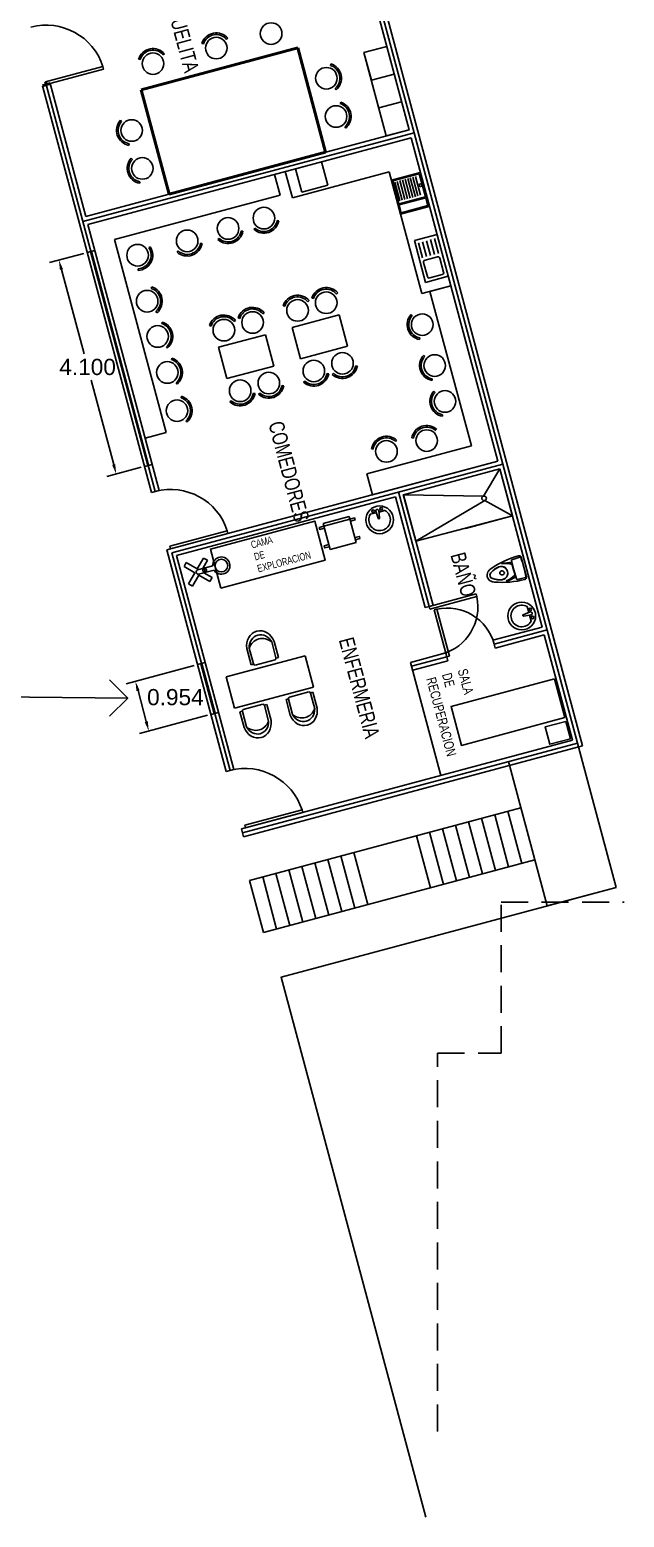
# Model space of a CAD drawing. Header units: millimetres. Extents: x 2348.9 to 2410.1, y 1655.7 to 1718.5.
# Drawn here: x 2399.06 to 2410.07, y 1658.39 to 1685.93 of the extents above; entities that cross this region are included whole.
import ezdxf
from ezdxf.lldxf.tags import DXFTag

# ---------------------------------------------------------------- set-up
doc = ezdxf.new("R2010")
doc.units = ezdxf.units.MM
doc.linetypes.add('DASHED2', pattern=[0.375, 0.25, -0.125])
doc.layers.add('muros', color=5, linetype='Continuous', lineweight=50)
doc.styles.add('ARRAY BASE$0$STYLE1', font='swissc.ttf', dxfattribs={"width": 0.9})
doc.styles.get("Standard").update_dxf_attribs({"font": 'arial.ttf'})
tags = doc.linetypes.add('ARRAY BASE$0$CACHE', pattern=[0.24, 0.12, -0.12]).pattern_tags.tags
tags[6:7] = [DXFTag(74, 4), DXFTag(75, 0), DXFTag(340, '0'), DXFTag(46, 1.0), DXFTag(50, 0.0), DXFTag(44, 0.0), DXFTag(45, 0.0)]
tags[4:5] = [DXFTag(74, 4), DXFTag(75, 0), DXFTag(340, '0'), DXFTag(46, 1.0), DXFTag(50, 0.0), DXFTag(44, 0.0), DXFTag(45, 0.0)]
doc.dimstyles.get("Standard").update_dxf_attribs({"dimtxt": 0.18, "dimasz": 0.18, "dimexe": 0.18, "dimexo": 0.0625, "dimgap": 0.09, "dimtad": 0, "dimtih": 1, "dimtoh": 1, "dimdec": 4, "dimzin": 0, "dimdsep": 46, "dimtxsty": 'Standard', "dimcen": 0.09, "dimadec": 0, "dimazin": 0, "dimtfac": 1, "dimtdec": 4, "dimtofl": 0, "dimtmove": 0, "dimatfit": 3, "dimfxl": 1, "dimtolj": 1, "dimtzin": 0, "dimarcsym": 0})

# ---------------------------------------------------------------- blocks, each defined once
blk = doc.blocks.new('*D60')
at = {"color": 0, "lineweight": -2, "transparency": 16777216}
for p, q in [((2400.058, 1681.789), (2399.423, 1681.619)), ((2399.644, 1681.491), (2400.063, 1679.928)), ((2400.612, 1677.879), (2400.193, 1679.442)), ((2401.119, 1677.829), (2400.484, 1677.658))]:
    blk.add_line(p, q, dxfattribs=at)
at = {"color": 0, "transparency": 16777216}
for points in [[(2399.673, 1681.499), (2399.615, 1681.484), (2399.597, 1681.665)], [(2400.641, 1677.887), (2400.583, 1677.871), (2400.658, 1677.705)]]:
    blk.add_solid(points, dxfattribs=at)
at = {"layer": 'Defpoints', "color": 0, "transparency": 16777216}
for p in [(2400.119, 1681.805), (2400.658, 1677.705), (2401.18, 1677.845)]:
    blk.add_point(p, dxfattribs=at)
at = {"color": 0, "transparency": 16777216, "insert": (2400.128, 1679.685), "char_height": 0.3, "attachment_point": 5}
blk.add_mtext('\\A1;4.100', dxfattribs=at)
blk = doc.blocks.new('*D61')
at = {"color": 0, "lineweight": -2, "transparency": 16777216}
for p, q in [((2402.103, 1674.158), (2400.841, 1673.82)), ((2401.062, 1673.693), (2401.215, 1673.119)), ((2402.35, 1673.236), (2401.088, 1672.898))]:
    blk.add_line(p, q, dxfattribs=at)
at = {"color": 0, "transparency": 16777216}
for points in [[(2401.091, 1673.7), (2401.033, 1673.685), (2401.015, 1673.866)], [(2401.244, 1673.127), (2401.186, 1673.111), (2401.262, 1672.945)]]:
    blk.add_solid(points, dxfattribs=at)
at = {"layer": 'Defpoints', "color": 0, "transparency": 16777216}
for p in [(2402.163, 1674.174), (2402.41, 1673.253), (2401.262, 1672.945)]:
    blk.add_point(p, dxfattribs=at)
at = {"color": 0, "transparency": 16777216, "insert": (2401.755, 1673.571), "char_height": 0.3, "attachment_point": 5}
blk.add_mtext('\\A1;0.954', dxfattribs=at)

msp = doc.modelspace()

# ---------------------------------------------------------------- linework, layer by layer
at = {"color": 6, "ltscale": 2}
for p, q in [((2404.5325, 1690.1569), (2406.176, 1684.0233)), ((2401.3817, 1677.3812), (2399.3629, 1684.9154)), ((2406.176, 1684.0233), (2400.0423, 1682.3798)), ((2406.176, 1684.0233), (2406.603, 1682.4295)), ((2406.603, 1682.4295), (2407.0042, 1680.9324)), ((2407.0042, 1680.9324), (2407.8195, 1677.8897)), ((2407.8195, 1677.8897), (2401.6858, 1676.2462)), ((2407.8195, 1677.8897), (2408.4406, 1675.5715)), ((2406.4561, 1675.2502), (2405.8876, 1677.3721)), ((2401.6858, 1676.2462), (2402.2358, 1674.1936)), ((2408.4406, 1675.5715), (2409.2041, 1672.722)), ((2408.6426, 1674.8176), (2407.661, 1674.5546)), ((2402.2358, 1674.1936), (2402.4828, 1673.272)), ((2406.7832, 1674.3194), (2406.1312, 1674.1447)), ((2402.4828, 1673.272), (2402.7664, 1672.2134)), ((2402.9981, 1671.0591), (2409.2041, 1672.722)), ((2409.2041, 1672.722), (2409.9205, 1670.0484)), ((2407.9243, 1672.3791), (2408.6407, 1669.7055)), ((2408.1531, 1671.5252), (2403.1303, 1670.1794)), ((2407.6701, 1671.3958), (2407.9289, 1670.4299)), ((2407.9116, 1671.4605), (2408.1704, 1670.4946)), ((2406.7042, 1671.137), (2406.963, 1670.1711)), ((2406.9457, 1671.2017), (2407.2045, 1670.2358)), ((2407.1871, 1671.2664), (2407.446, 1670.3005)), ((2407.4286, 1671.3311), (2407.6874, 1670.3652)), ((2406.2212, 1671.0076), (2406.48, 1670.0417)), ((2406.4627, 1671.0723), (2406.7215, 1670.1064)), ((2408.4119, 1670.5593), (2403.3891, 1669.2134)), ((2404.5791, 1670.5676), (2404.838, 1669.6017)), ((2404.8206, 1670.6323), (2405.0795, 1669.6664)), ((2405.0621, 1670.697), (2405.3209, 1669.7311)), ((2403.6132, 1670.3088), (2403.872, 1669.3428)), ((2403.8547, 1670.3735), (2404.1135, 1669.4075)), ((2404.0962, 1670.4382), (2404.355, 1669.4723)), ((2404.3377, 1670.5029), (2404.5965, 1669.537)), ((2403.1303, 1670.1794), (2403.3891, 1669.2134)), ((2403.3717, 1670.2441), (2403.6306, 1669.2781))]:
    msp.add_line(p, q, dxfattribs=at)
at = {"color": 5, "ltscale": 2}
for p, q in [((2404.5855, 1690.2488), (2409.296, 1672.669)), ((2406.0841, 1684.0764), (2404.4794, 1690.0651)), ((2399.9505, 1682.4329), (2399.2908, 1684.8948)), ((2399.4354, 1684.9348), (2400.0954, 1682.4717)), ((2400.0954, 1682.4717), (2406.0841, 1684.0764)), ((2406.1229, 1683.9315), (2400.1342, 1682.3268)), ((2401.3093, 1677.3617), (2399.9505, 1682.4329)), ((2400.1342, 1682.3268), (2401.4542, 1677.4006)), ((2401.594, 1676.2992), (2407.7276, 1677.9427)), ((2408.5508, 1674.8707), (2407.7664, 1677.7978)), ((2401.4542, 1677.4006), (2401.3093, 1677.3617)), ((2405.8346, 1677.2802), (2401.7777, 1676.1932)), ((2406.3837, 1675.2308), (2405.8346, 1677.2802)), ((2405.9795, 1677.319), (2406.5286, 1675.2696)), ((2402.694, 1672.194), (2401.594, 1676.2992)), ((2401.7777, 1676.1932), (2402.8388, 1672.2329)), ((2406.5286, 1675.2696), (2406.3837, 1675.2308)), ((2407.6386, 1674.6263), (2408.5508, 1674.8707)), ((2408.5896, 1674.7258), (2407.6804, 1674.4822)), ((2406.1118, 1674.2171), (2406.7638, 1674.3919)), ((2406.6733, 1672.1215), (2406.1118, 1674.2171)), ((2406.8026, 1674.247), (2406.1506, 1674.0723)), ((2402.9787, 1671.1315), (2409.1123, 1672.775)), ((2403.0175, 1670.9866), (2409.296, 1672.669)), ((2403.0175, 1670.9866), (2402.9787, 1671.1315))]:
    msp.add_line(p, q, dxfattribs=at)
at = {"color": 7}
for p, q in [((2402.2744, 1685.6675), (2402.2458, 1685.6766)), ((2402.7036, 1685.7526), (2402.7265, 1685.7719)), ((2401.5305, 1685.4643), (2401.5534, 1685.4837)), ((2401.1013, 1685.3792), (2401.0727, 1685.3883)), ((2404.6282, 1685.2704), (2404.6374, 1685.299)), ((2404.7134, 1684.8413), (2404.7327, 1684.8184)), ((2404.8076, 1684.5628), (2404.8168, 1684.5914)), ((2400.7591, 1684.2337), (2400.7369, 1684.2539)), ((2404.8928, 1684.1336), (2404.9121, 1684.1107)), ((2400.9, 1683.8195), (2400.8947, 1683.79)), ((2400.9576, 1683.5312), (2400.9354, 1683.5513)), ((2401.0984, 1683.1169), (2401.0931, 1683.0874)), ((2403.641, 1682.3983), (2403.6705, 1682.393)), ((2402.977, 1682.2076), (2403.0066, 1682.2024)), ((2403.2267, 1682.2575), (2403.2065, 1682.2353)), ((2401.2622, 1681.8945), (2401.2871, 1681.9112)), ((2401.8048, 1681.8357), (2401.7847, 1681.8135)), ((2402.2191, 1681.9765), (2402.2486, 1681.9712)), ((2402.5628, 1682.0668), (2402.5426, 1682.0446)), ((2401.0621, 1681.5054), (2401.063, 1681.4754)), ((2401.3077, 1681.1422), (2401.3168, 1681.1707)), ((2404.7405, 1681.0373), (2404.7634, 1681.0567)), ((2403.7801, 1680.8098), (2403.7515, 1680.819)), ((2404.2092, 1680.895), (2404.2322, 1680.9143)), ((2404.3113, 1680.9522), (2404.2827, 1680.9613)), ((2401.3928, 1680.713), (2401.4122, 1680.6901)), ((2401.5029, 1680.4898), (2401.512, 1680.5184)), ((2402.4154, 1680.4442), (2402.3868, 1680.4533)), ((2402.8446, 1680.5293), (2402.8675, 1680.5487)), ((2402.9466, 1680.5865), (2402.9181, 1680.5957)), ((2403.3758, 1680.6717), (2403.3987, 1680.691)), ((2404.7886, 1680.6493), (2403.9193, 1680.4163)), ((2404.7886, 1680.6493), (2403.9193, 1680.4163)), ((2404.9439, 1680.0697), (2404.7886, 1680.6493)), ((2404.9439, 1680.0697), (2404.7886, 1680.6493)), ((2406.1429, 1680.6386), (2406.1207, 1680.6587)), ((2403.4239, 1680.2836), (2402.5546, 1680.0507)), ((2403.4239, 1680.2836), (2402.5546, 1680.0507)), ((2403.5792, 1679.7041), (2403.4239, 1680.2836)), ((2403.5792, 1679.7041), (2403.4239, 1680.2836)), ((2403.9193, 1680.4163), (2404.0746, 1679.8368)), ((2403.9193, 1680.4163), (2404.0746, 1679.8368)), ((2406.2837, 1680.2243), (2406.2784, 1680.1948)), ((2401.588, 1680.0606), (2401.6074, 1680.0377)), ((2402.5546, 1680.0507), (2402.7099, 1679.4711)), ((2402.5546, 1680.0507), (2402.7099, 1679.4711)), ((2404.0746, 1679.8368), (2404.9439, 1680.0697)), ((2404.0746, 1679.8368), (2404.9439, 1680.0697)), ((2406.374, 1679.8806), (2406.3519, 1679.9008)), ((2401.6816, 1679.8228), (2401.6908, 1679.8514)), ((2402.7099, 1679.4711), (2403.5792, 1679.7041)), ((2402.7099, 1679.4711), (2403.5792, 1679.7041)), ((2405.0962, 1679.7096), (2405.1258, 1679.7043)), ((2401.7668, 1679.3936), (2401.7861, 1679.3707)), ((2403.7316, 1679.3439), (2403.7611, 1679.3386)), ((2404.1508, 1679.4264), (2404.1306, 1679.4042)), ((2404.565, 1679.5673), (2404.5945, 1679.562)), ((2404.682, 1679.5687), (2404.6618, 1679.5465)), ((2406.5149, 1679.4664), (2406.5096, 1679.4368)), ((2401.861, 1679.1151), (2401.8702, 1679.1437)), ((2403.2004, 1679.2016), (2403.2299, 1679.1963)), ((2403.3173, 1679.2031), (2403.2971, 1679.1809)), ((2406.5647, 1679.2167), (2406.5425, 1679.2369)), ((2402.7861, 1679.0607), (2402.7659, 1679.0385)), ((2406.7056, 1678.8024), (2406.7003, 1678.7729)), ((2401.9462, 1678.686), (2401.9655, 1678.6631)), ((2405.8328, 1678.308), (2405.853, 1678.3302)), ((2406.1646, 1678.367), (2406.1351, 1678.3723)), ((2404.9736, 1676.92), (2404.4906, 1676.7906)), ((2405.103, 1676.437), (2404.9736, 1676.92)), ((2405.4761, 1676.9875), (2405.3658, 1676.958)), ((2405.5145, 1676.886), (2405.466, 1677.0144)), ((2405.5212, 1677.0292), (2405.5388, 1676.8925)), ((2405.6362, 1677.0304), (2405.5248, 1677.0006)), ((2404.4906, 1676.7906), (2404.62, 1676.3076)), ((2404.62, 1676.3076), (2405.103, 1676.437)), ((2407.9804, 1676.1035), (2408.0262, 1675.9325)), ((2407.988, 1676.1174), (2408.1384, 1676.1663)), ((2408.2097, 1675.9817), (2408.1606, 1676.165)), ((2407.9968, 1676.0245), (2408.0217, 1675.9314)), ((2408.0467, 1675.8382), (2408.0217, 1675.9314)), ((2408.072, 1675.7616), (2408.0262, 1675.9325)), ((2408.0855, 1675.7533), (2408.2403, 1675.7862)), ((2408.2097, 1675.9817), (2408.2588, 1675.7985)), ((2408.3019, 1675.1389), (2408.2709, 1675.2489)), ((2408.2008, 1675.0992), (2408.3286, 1675.1494)), ((2408.3441, 1675.0944), (2408.2077, 1675.0751)), ((2408.3468, 1674.9794), (2408.3155, 1675.0904)), ((2403.1573, 1674.1697), (2403.0767, 1674.4706)), ((2403.2003, 1674.1881), (2403.1214, 1674.4826)), ((2403.6179, 1674.3), (2403.539, 1674.5945)), ((2403.6644, 1674.3055), (2403.5846, 1674.6034)), ((2402.6952, 1673.9476), (2404.1564, 1674.3391)), ((2403.1573, 1674.1697), (2403.2021, 1674.1817)), ((2403.2335, 1674.1659), (2403.6004, 1674.2642)), ((2403.6192, 1674.2934), (2403.6644, 1674.3055)), ((2404.3116, 1673.7595), (2404.1564, 1674.3391)), ((2402.8505, 1673.368), (2402.6952, 1673.9476)), ((2404.3116, 1673.7595), (2402.8505, 1673.368)), ((2404.2263, 1673.669), (2403.8668, 1673.5726)), ((2404.3009, 1673.6652), (2404.2571, 1673.6535)), ((2404.2588, 1673.6472), (2404.3361, 1673.3585)), ((2404.3009, 1673.6652), (2404.38, 1673.3703)), ((2402.9944, 1673.3151), (2402.9501, 1673.3033)), ((2402.9501, 1673.3033), (2403.0283, 1673.0114)), ((2402.9956, 1673.3088), (2403.073, 1673.0201)), ((2403.3724, 1673.4402), (2403.0129, 1673.3438)), ((2403.4471, 1673.4364), (2403.4032, 1673.4247)), ((2403.4049, 1673.4184), (2403.4822, 1673.1297)), ((2403.4471, 1673.4364), (2403.5261, 1673.1415)), ((2403.8483, 1673.5439), (2403.804, 1673.5321)), ((2403.804, 1673.5321), (2403.8822, 1673.2402)), ((2403.8495, 1673.5376), (2403.9269, 1673.2489))]:
    msp.add_line(p, q, dxfattribs=at)
at = {"color": 7, "ltscale": 2}
for p, q in [((2400.4125, 1685.2484), (2399.35, 1684.9637)), ((2400.4254, 1685.2001), (2399.3629, 1684.9154)), ((2400.4254, 1685.2001), (2400.4125, 1685.2484)), ((2399.35, 1684.9637), (2399.3629, 1684.9154)), ((2405.9451, 1684.5951), (2405.5236, 1684.4821)), ((2405.7563, 1683.1453), (2406.2875, 1683.2876)), ((2405.7808, 1683.1311), (2406.2734, 1683.2631)), ((2406.1555, 1683.2009), (2406.2489, 1682.8524)), ((2406.2038, 1683.2139), (2406.2972, 1682.8653)), ((2406.2734, 1683.2631), (2406.3873, 1682.8381)), ((2406.2875, 1683.2876), (2406.4066, 1682.8433)), ((2405.8753, 1682.701), (2405.7563, 1683.1453)), ((2405.7563, 1683.1453), (2405.8753, 1682.701)), ((2405.8947, 1682.7061), (2405.7808, 1683.1311)), ((2405.8174, 1683.1103), (2405.9108, 1682.7618)), ((2405.8657, 1683.1233), (2405.9591, 1682.7747)), ((2405.914, 1683.1362), (2406.0074, 1682.7877)), ((2405.9623, 1683.1492), (2406.0557, 1682.8006)), ((2406.0106, 1683.1621), (2406.104, 1682.8136)), ((2406.0589, 1683.175), (2406.1523, 1682.8265)), ((2406.1072, 1683.188), (2406.2006, 1682.8394)), ((2406.4066, 1682.8433), (2405.8753, 1682.701)), ((2405.8753, 1682.701), (2405.9245, 1682.5174)), ((2406.3924, 1682.8188), (2405.8998, 1682.6868)), ((2405.8998, 1682.6868), (2405.9386, 1682.5419)), ((2405.9245, 1682.5174), (2406.4558, 1682.6598)), ((2405.9386, 1682.5419), (2406.4313, 1682.6739)), ((2406.4313, 1682.6739), (2406.3924, 1682.8188)), ((2406.4558, 1682.6598), (2406.4066, 1682.8433)), ((2407.4627, 1677.2945), (2407.7664, 1677.7978)), ((2407.4627, 1677.2945), (2405.9795, 1677.319)), ((2407.4846, 1677.2126), (2406.21, 1676.4587)), ((2407.4846, 1677.2126), (2407.9994, 1676.9285)), ((2407.9994, 1676.9285), (2407.13, 1676.6956)), ((2402.716, 1676.6516), (2401.6535, 1676.3669)), ((2402.7289, 1676.6033), (2401.6664, 1676.3186)), ((2402.7289, 1676.6033), (2402.716, 1676.6516)), ((2401.6535, 1676.3669), (2401.6664, 1676.3186)), ((2404.1007, 1671.4839), (2403.0382, 1671.1992)), ((2404.1136, 1671.4356), (2403.0511, 1671.1509)), ((2404.1136, 1671.4356), (2404.1007, 1671.4839)), ((2403.0382, 1671.1992), (2403.0511, 1671.1509))]:
    msp.add_line(p, q, dxfattribs=at)
at = {"color": 5}
for p, q in [((2406.1229, 1683.9315), (2407.7276, 1677.9427)), ((2406.8578, 1681.189), (2407.7276, 1677.9427)), ((2407.3412, 1677.8392), (2405.4079, 1677.3212)), ((2405.9795, 1677.319), (2407.7664, 1677.7978)), ((2407.7276, 1677.9427), (2407.3412, 1677.8392)), ((2408.5896, 1674.7258), (2409.1123, 1672.775)), ((2406.7638, 1674.3919), (2406.8026, 1674.247)), ((2407.6416, 1674.6271), (2407.6804, 1674.4822))]:
    msp.add_line(p, q, dxfattribs=at)
for p, q in [((2404.0277, 1683.3701), (2404.4624, 1683.4865)), ((2404.4624, 1683.4865), (2404.5788, 1683.0519)), ((2403.6939, 1682.8665), (2403.5904, 1683.2529)), ((2403.922, 1682.8171), (2403.7909, 1683.3066)), ((2405.7154, 1683.2977), (2403.922, 1682.8171)), ((2403.9794, 1683.3571), (2404.0277, 1683.3701)), ((2404.0959, 1682.9224), (2403.9794, 1683.3571)), ((2405.7154, 1683.2977), (2406.3191, 1681.0447)), ((2404.5788, 1683.0519), (2404.0959, 1682.9224)), ((2400.6241, 1682.0439), (2403.6939, 1682.8665)), ((2401.5817, 1678.47), (2400.6241, 1682.0439)), ((2406.3191, 1681.0447), (2406.8578, 1681.189)), ((2406.8578, 1681.189), (2406.4714, 1681.0855)), ((2406.4714, 1681.0855), (2407.2377, 1678.2256)), ((2401.1953, 1678.3665), (2401.5817, 1678.47)), ((2405.3044, 1677.7075), (2407.2377, 1678.2256)), ((2405.4186, 1678.1672), (2405.3891, 1678.1724)), ((2405.4079, 1677.3212), (2405.3044, 1677.7075)), ((2407.7664, 1677.7978), (2407.9994, 1676.9285)), ((2406.21, 1676.4587), (2405.9771, 1677.328)), ((2407.9994, 1676.9285), (2406.21, 1676.4587)), ((2395.4922, 1673.6005), (2400.8719, 1673.5554))]:
    msp.add_line(p, q)
at = {"color": 7, "linetype": 'Continuous'}
for p, q in [((2406.6035, 1682.1381), (2406.182, 1682.0252)), ((2406.182, 1682.0252), (2406.389, 1681.2524)), ((2406.3303, 1681.7092), (2406.2564, 1681.9849)), ((2406.4047, 1681.7291), (2406.3308, 1682.0048)), ((2406.4791, 1681.7491), (2406.4052, 1682.0248)), ((2406.5535, 1681.769), (2406.4796, 1682.0447)), ((2406.6279, 1681.7889), (2406.554, 1682.0646)), ((2406.4238, 1681.3602), (2406.3538, 1681.6216)), ((2406.3795, 1681.6662), (2406.6096, 1681.7278)), ((2406.7241, 1681.4407), (2406.6541, 1681.7021)), ((2406.389, 1681.2524), (2406.8105, 1681.3654)), ((2406.6984, 1681.3962), (2406.4684, 1681.3345))]:
    msp.add_line(p, q, dxfattribs=at)
at = {"color": 3}
for p, q in [((2400.2636, 1681.8438), (2400.1187, 1681.805)), ((2401.3248, 1677.8835), (2401.1799, 1677.8447))]:
    msp.add_line(p, q, dxfattribs=at)
at = {"color": 4, "ltscale": 2}
for p, q in [((2400.1844, 1681.8226), (2401.2455, 1677.8623)), ((2400.1979, 1681.8262), (2401.2591, 1677.8659)), ((2402.2291, 1674.1918), (2402.476, 1673.2702)), ((2402.2426, 1674.1954), (2402.4895, 1673.2738))]:
    msp.add_line(p, q, dxfattribs=at)
at = {"ltscale": 2}
for p, q in [((2401.594, 1676.2992), (2407.7276, 1677.9427)), ((2407.7664, 1677.7978), (2405.9795, 1677.319)), ((2407.7664, 1677.7978), (2405.9795, 1677.319)), ((2405.8346, 1677.2802), (2401.7777, 1676.1932)), ((2401.594, 1676.2992), (2402.6565, 1676.5839)), ((2402.9787, 1671.1315), (2409.1123, 1672.775)), ((2402.8388, 1672.2329), (2402.694, 1672.194))]:
    msp.add_line(p, q, dxfattribs=at)
at = {"color": 85, "true_color": 0x58ba48}
for p, q in [((2407.3253, 1675.4831), (2406.4561, 1675.2502)), ((2406.4561, 1675.2502), (2406.4689, 1675.2019))]:
    msp.add_line(p, q, dxfattribs=at)
at = {"color": 85, "ltscale": 2, "true_color": 0x58ba48}
for p, q in [((2407.3383, 1675.4348), (2407.3253, 1675.4831)), ((2406.4689, 1675.2019), (2407.3383, 1675.4348))]:
    msp.add_line(p, q, dxfattribs=at)
at = {"color": 31, "ltscale": 2, "true_color": 0xfecc66}
for p, q in [((2406.5986, 1675.2017), (2406.5503, 1675.1887)), ((2406.8315, 1674.3323), (2406.5986, 1675.2017)), ((2406.7832, 1674.3194), (2406.8315, 1674.3323))]:
    msp.add_line(p, q, dxfattribs=at)
at = {"color": 31, "true_color": 0xfecc66}
msp.add_line((2406.5503, 1675.1887), (2406.7832, 1674.3195), dxfattribs=at)
msp.add_line((2406.5503, 1675.1887), (2406.7832, 1674.3195), dxfattribs=at)
at = {"color": 3, "ltscale": 2}
for p, q in [((2402.3083, 1674.213), (2402.1634, 1674.1742)), ((2402.5552, 1673.2914), (2402.4103, 1673.2526))]:
    msp.add_line(p, q, dxfattribs=at)
at = {"color": 6}
msp.add_line((2408.6407, 1669.7055), (2409.9205, 1670.0484), dxfattribs=at)
at = {"color": 7, "ltscale": 2}
msp.add_lwpolyline([(2405.2485, 1685.5089), (2405.67, 1685.6218), (2406.0841, 1684.0764), (2405.6626, 1683.9634), (2405.2485, 1685.5089), (2405.3857, 1684.997), (2405.8072, 1685.1099)], dxfattribs=at)
at = {"color": 7}
for points in [[(2404.5042, 1676.7397), (2404.9872, 1676.8691)], [(2404.9872, 1676.8691), (2405.0724, 1676.8919), (2405.0828, 1676.8531), (2404.9976, 1676.8303)], [(2404.5042, 1676.7397), (2404.419, 1676.7169), (2404.4294, 1676.678), (2404.5146, 1676.7009)], [(2404.6064, 1676.3585), (2404.5212, 1676.3356), (2404.5107, 1676.3745), (2404.596, 1676.3973)], [(2405.0894, 1676.4879), (2405.1746, 1676.5107), (2405.1642, 1676.5496), (2405.0789, 1676.5267)], [(2401.9565, 1676.0629), (2401.9149, 1675.9907)], [(2401.9565, 1676.0629), (2402.1589, 1675.9461)], [(2402.2757, 1676.1484), (2402.1589, 1675.9461)], [(2402.3479, 1676.1068), (2402.2605, 1675.9555)], [(2402.3479, 1676.1068), (2402.2757, 1676.1484)], [(2401.9149, 1675.9907), (2402.1172, 1675.8739)], [(2402.1172, 1675.8739), (2402.0004, 1675.6716)], [(2402.1894, 1675.8322), (2402.0726, 1675.6299)], [(2402.1633, 1675.9294), (2402.4469, 1676.0054)], [(2402.1849, 1675.8489), (2402.4702, 1675.9253)], [(2402.1894, 1675.8322), (2402.3917, 1675.7154)], [(2402.2821, 1675.8749), (2402.4334, 1675.7876)], [(2402.2861, 1675.9623), (2402.3076, 1675.8818)], [(2402.3917, 1675.7154), (2402.4334, 1675.7876)], [(2402.0004, 1675.6716), (2402.0726, 1675.6299)]]:
    msp.add_lwpolyline(points, dxfattribs=at)
for points in [[(2402.5986, 1675.5894), (2404.5305, 1676.107), (2404.3364, 1676.8315), (2402.4045, 1676.3138)], [(2408.7756, 1673.9099), (2406.8631, 1673.3974), (2407.0552, 1672.6802), (2408.9678, 1673.1927)], [(2408.9864, 1673.1233), (2408.6048, 1673.0211), (2408.6906, 1672.7008), (2409.0722, 1672.8031)]]:
    msp.add_lwpolyline(points, close=True, dxfattribs=at)
msp.add_lwpolyline([(2400.5366, 1673.8908), (2400.8719, 1673.5554), (2400.5366, 1673.22)])
at = {"color": 6, "linetype": 'ARRAY BASE$0$CACHE', "lineweight": 30}
msp.add_lwpolyline([(2409.9205, 1670.0484), (2403.7128, 1668.385), (2406.3918, 1658.387)], dxfattribs=at)
at = {"color": 1, "linetype": 'DASHED2', "ltscale": 2}
msp.add_lwpolyline([(2406.6132, 1659.9774), (2406.6132, 1666.9774), (2407.7884, 1666.9774), (2407.7884, 1669.7774), (2410.0708, 1669.7774)], dxfattribs=at)
at = {"color": 7}
for centre, radius in [((2403.528, 1685.8596), 0.2), ((2402.5125, 1685.5913), 0.2), ((2401.3395, 1685.3031), 0.2), ((2404.5521, 1685.0323), 0.2), ((2404.7315, 1684.3247), 0.2), ((2400.9441, 1684.0656), 0.2), ((2401.1426, 1683.363), 0.2), ((2402.731, 1682.2518), 0.2), ((2403.3949, 1682.4425), 0.2), ((2401.973, 1682.0206), 0.2), ((2401.0545, 1681.7553), 0.2), ((2401.2316, 1680.904), 0.2), ((2404.5494, 1680.8761), 0.2), ((2404.0182, 1680.7337), 0.2), ((2401.4268, 1680.2517), 0.2), ((2402.6535, 1680.3681), 0.2), ((2403.1848, 1680.5104), 0.2), ((2406.3279, 1680.4704), 0.2), ((2404.8502, 1679.7537), 0.2), ((2406.559, 1679.7124), 0.2), ((2401.6055, 1679.5847), 0.2), ((2404.3189, 1679.6114), 0.2), ((2402.9543, 1679.2457), 0.2), ((2403.4855, 1679.3881), 0.2), ((2401.7849, 1678.877), 0.2), ((2406.7497, 1679.0485), 0.2), ((2406.4107, 1678.3229), 0.2), ((2405.6647, 1678.123), 0.2), ((2405.5379, 1676.8562), 0.2571), ((2405.417, 1677.017), 0.024), ((2405.5674, 1677.0573), 0.0253), ((2402.6065, 1676.0084), 0.1179), ((2408.1713, 1675.0754), 0.2571), ((2408.3305, 1675.1984), 0.024), ((2408.3728, 1675.0485), 0.0253)]:
    msp.add_circle(centre, radius, dxfattribs=at)
at = {"color": 7, "ltscale": 2}
for centre, radius in [((2406.297, 1683.0521), 0.0265), ((2407.4736, 1677.2535), 0.0424)]:
    msp.add_circle(centre, radius, dxfattribs=at)
for centre in [(2399.3632, 1684.9142), (2401.6667, 1676.3175), (2403.0514, 1671.1498)]:
    msp.add_arc(centre, 1.1012, 17.66444, 105, dxfattribs=at)
at = {"color": 7}
for centre, radius, start, end in [((2402.5125, 1685.5913), 0.28, 40.16853, 162.2749), ((2402.5125, 1685.5913), 0.25, 40.16853, 162.2749), ((2401.3395, 1685.3031), 0.28, 40.16853, 162.2749), ((2401.3395, 1685.3031), 0.25, 40.16853, 162.2749), ((2404.5521, 1685.0323), 0.25, 310.16853, 72.2749), ((2404.5521, 1685.0323), 0.28, 310.16853, 72.2749), ((2404.7315, 1684.3247), 0.28, 310.16853, 72.2749), ((2404.7315, 1684.3247), 0.25, 310.16853, 72.2749), ((2400.9441, 1684.0656), 0.28, 137.7251, 259.83147), ((2400.9441, 1684.0656), 0.25, 137.7251, 259.83147), ((2401.1426, 1683.363), 0.28, 137.7251, 259.83147), ((2401.1426, 1683.363), 0.25, 137.7251, 259.83147), ((2403.3949, 1682.4425), 0.28, 227.7251, 349.83147), ((2403.3949, 1682.4425), 0.25, 227.7251, 349.83147), ((2402.731, 1682.2518), 0.28, 227.7251, 349.83147), ((2402.731, 1682.2518), 0.25, 227.7251, 349.83147), ((2401.0545, 1681.7553), 0.25, 271.73563, 33.842), ((2401.0545, 1681.7553), 0.28, 271.73563, 33.842), ((2401.973, 1682.0206), 0.28, 227.7251, 349.83147), ((2401.973, 1682.0206), 0.25, 227.7251, 349.83147), ((2401.2316, 1680.904), 0.25, 310.16853, 72.2749), ((2401.2316, 1680.904), 0.28, 310.16853, 72.2749), ((2404.0182, 1680.7337), 0.28, 40.16853, 162.2749), ((2404.5494, 1680.8761), 0.28, 40.16853, 162.2749), ((2404.5494, 1680.8761), 0.25, 40.16853, 162.2749), ((2403.1848, 1680.5104), 0.28, 40.16853, 162.2749), ((2403.1848, 1680.5104), 0.25, 40.16853, 162.2749), ((2404.0182, 1680.7337), 0.25, 40.16853, 162.2749), ((2401.4268, 1680.2517), 0.25, 310.16853, 72.2749), ((2401.4268, 1680.2517), 0.28, 310.16853, 72.2749), ((2402.6535, 1680.3681), 0.28, 40.16853, 162.2749), ((2402.6535, 1680.3681), 0.25, 40.16853, 162.2749), ((2406.3279, 1680.4704), 0.28, 137.7251, 259.83147), ((2406.3279, 1680.4704), 0.25, 137.7251, 259.83147), ((2406.559, 1679.7124), 0.28, 137.7251, 259.83147), ((2401.6055, 1679.5847), 0.25, 310.16853, 72.2749), ((2401.6055, 1679.5847), 0.28, 310.16853, 72.2749), ((2404.8502, 1679.7537), 0.28, 227.7251, 349.83147), ((2404.8502, 1679.7537), 0.25, 227.7251, 349.83147), ((2406.559, 1679.7124), 0.25, 137.7251, 259.83147), ((2403.4855, 1679.3881), 0.28, 227.7251, 349.83147), ((2403.4855, 1679.3881), 0.25, 227.7251, 349.83147), ((2404.3189, 1679.6114), 0.28, 227.7251, 349.83147), ((2404.3189, 1679.6114), 0.25, 227.7251, 349.83147), ((2401.7849, 1678.877), 0.25, 310.16853, 72.2749), ((2401.7849, 1678.877), 0.28, 310.16853, 72.2749), ((2402.9543, 1679.2457), 0.28, 227.7251, 349.83147), ((2402.9543, 1679.2457), 0.25, 227.7251, 349.83147), ((2406.7497, 1679.0485), 0.28, 137.7251, 259.83147), ((2406.7497, 1679.0485), 0.25, 137.7251, 259.83147), ((2406.4107, 1678.3229), 0.28, 47.7251, 169.83147), ((2406.4107, 1678.3229), 0.25, 47.7251, 169.83147), ((2405.6647, 1678.123), 0.28, 47.7251, 169.83147), ((2405.6647, 1678.123), 0.25, 47.7251, 169.83147), ((2405.5379, 1676.8562), 0.2, 149.41531, 60.58469), ((2405.3849, 1676.9335), 0.0286, 105, 153.18969), ((2405.4936, 1677.0218), 0.0286, 15, 195), ((2405.5258, 1676.8891), 0.0134, 195, 15), ((2405.6318, 1676.9997), 0.0286, 56.81031, 105), ((2402.6065, 1676.0084), 0.1596, 211.35511, 181.06517), ((2408.5733, 1674.5306), 1.7222, 105.53729, 124.44062), ((2407.9492, 1675.4158), 0.6489, 86.29061, 103.53633), ((2407.8667, 1675.5711), 0.4752, 74.71646, 98.22437), ((2407.9915, 1676.1065), 0.0115, 108, 195), ((2408.1251, 1676.1554), 0.0368, 15, 110.821), ((2408.1419, 1676.1558), 0.0111, 20.84387, 108), ((2406.4395, 1675.5077), 1.8326, 14.99241, 20.84387), ((2402.1838, 1675.8917), 0.0429, 118.44916, 271.55084), ((2402.3065, 1675.9246), 0.0429, 118.44916, 271.55084), ((2402.2872, 1675.9195), 0.0429, 298.44916, 91.55084), ((2407.6555, 1675.8332), 0.1262, 153.04012, 195), ((2407.6555, 1675.8332), 0.1262, 195, 236.95988), ((2407.6795, 1675.8198), 0.1537, 121.47232, 152.66237), ((2407.6457, 1675.8306), 0.0645, 133.33343, 195), ((2407.6457, 1675.8306), 0.0631, 128.48356, 195), ((2407.6457, 1675.8306), 0.0645, 195, 256.66657), ((2407.6457, 1675.8306), 0.0631, 195, 261.51644), ((2407.8969, 1675.6318), 0.3843, 112.2952, 140.25616), ((2407.9004, 1675.6261), 0.3884, 113.24015, 139.17843), ((2407.7639, 1676.1284), 0.3843, 249.74384, 277.7048), ((2407.764, 1676.1351), 0.3884, 250.82157, 276.75985), ((2407.7904, 1675.8694), 0.1243, 15, 119.8569), ((2407.7904, 1675.8694), 0.1216, 15, 117.75199), ((2407.806, 1675.8676), 0.0428, 45.04144, 199.75171), ((2407.8088, 1675.8952), 0.0602, 224.30393, 296.02583), ((2407.7904, 1675.8694), 0.1243, 270.1431, 15), ((2407.7904, 1675.8694), 0.1216, 272.24801, 15), ((2407.8171, 1675.8697), 0.034, 302.30996, 55.75964), ((2407.7073, 1676.1658), 0.4752, 291.77563, 315.28354), ((2407.7011, 1676.3416), 0.6489, 286.46367, 303.70939), ((2407.9901, 1676.0227), 0.00691, 15, 74.71646), ((2408.04, 1675.8364), 0.00691, 315.28354, 15), ((2408.0831, 1675.7646), 0.0115, 195, 282), ((2406.4396, 1675.5072), 1.8326, 9.15613, 15.00759), ((2408.2233, 1675.789), 0.0368, 279.179, 15), ((2408.238, 1675.797), 0.0111, 282, 9.15613), ((2407.6696, 1675.8568), 0.1537, 237.33763, 268.52768), ((2407.799, 1677.4202), 1.7222, 265.55938, 284.46271), ((2408.1713, 1675.0754), 0.2, 60.15404, 331.32343), ((2408.2467, 1675.2294), 0.0286, 15.73874, 63.92842), ((2408.204, 1675.088), 0.0134, 105.73874, 285.73874), ((2408.3363, 1675.1219), 0.0286, 285.73874, 105.73874), ((2408.316, 1674.9834), 0.0286, 327.54905, 15.73874)]:
    msp.add_arc(centre, radius, start, end, dxfattribs=at)
at = {"color": 7, "linetype": 'Continuous'}
for centre, start, end in [((2406.3889, 1681.631), 104.99999, 194.99995), ((2406.619, 1681.6927), 15, 104.99999), ((2406.459, 1681.3696), 194.99995, 284.99993), ((2406.689, 1681.4313), 284.99993, 14.99992)]:
    msp.add_arc(centre, 0.0364, start, end, dxfattribs=at)
at = {"color": 31, "ltscale": 2, "true_color": 0xfecc66}
msp.add_arc((2406.791, 1674.3218), 0.9006, 15, 102.33556, dxfattribs=at)
at = {"color": 85, "ltscale": 2, "true_color": 0x58ba48}
msp.add_arc((2406.4584, 1675.2424), 0.9006, 285, 12.33556, dxfattribs=at)
at = {"color": 7, "extrusion": (0, 0, -1)}
for centre, major_axis, start_param, end_param in [((2403.3396, 1674.5027), (0.0782, -0.2918), 1.6938333, 4.6002849), ((2403.3476, 1674.4735), (0.0663, -0.2473), 1.8369413, 4.446244), ((2403.384, 1674.3378), (0.0836, -0.3119), 2.2702475, 4.0129378), ((2403.2257, 1674.1949), (0.0078, -0.029), 0, 1.5707963), ((2403.5926, 1674.2932), (0.0078, -0.029), 4.712389, 6.2831853), ((2403.8744, 1673.5442), (-0.0076, 0.0284), 4.712389, 6.2831853), ((2404.2339, 1673.6406), (-0.0076, 0.0284), 0, 1.5707963), ((2403.0205, 1673.3154), (-0.0076, 0.0284), 4.712389, 6.2831853), ((2403.38, 1673.4118), (-0.0076, 0.0284), 0, 1.5707963), ((2404.1223, 1673.3388), (-0.0766, 0.2859), 1.6938333, 4.6002849), ((2404.0788, 1673.5004), (-0.0819, 0.3056), 2.2702475, 4.0129378), ((2404.1144, 1673.3674), (-0.0649, 0.2424), 1.8369413, 4.446244), ((2403.2684, 1673.11), (-0.0766, 0.2859), 1.6938333, 4.6002849), ((2403.2249, 1673.2717), (-0.0819, 0.3056), 2.2702475, 4.0129378), ((2403.2605, 1673.1387), (-0.0649, 0.2424), 1.8369413, 4.446244)]:
    msp.add_ellipse(centre, major_axis=major_axis, ratio=0.875, start_param=start_param, end_param=end_param, dxfattribs=at)
at = {"layer": 'muros', "color": 7}
for p, q in [((2404.021, 1685.5941), (2401.1232, 1684.8176)), ((2404.5386, 1683.6622), (2404.021, 1685.5941)), ((2399.35, 1684.9637), (2399.3629, 1684.9154)), ((2401.1232, 1684.8176), (2401.6408, 1682.8858)), ((2401.6408, 1682.8858), (2404.5386, 1683.6622))]:
    msp.add_line(p, q, dxfattribs=at)
at = {"layer": 'muros', "color": 5}
msp.add_line((2399.4357, 1684.9336), (2399.2908, 1684.8948), dxfattribs=at)

# ---------------------------------------------------------------- texts
at = {"attachment_point": 1, "style": 'ARRAY BASE$0$STYLE1'}
for s, width, gutter_width, insert, char_height, rotation in [('ESCUELITA', 0.282678, 1.4134, (2401.7795, 1686.7533), 0.28268, 285), ('COMEDORES', 0.282678, 1.4134, (2403.7481, 1678.7091), 0.28268, 285), ('CAMA DE EXPLORACION', 0.355318, 0.684, (2403.1397, 1676.4545), 0.136796, 15), ('BAÑO', 0.734235, 1.4134, (2407.1202, 1676.2791), 0.28268, 285), ('ENFERMERIA', 0.734235, 1.4134, (2405.0523, 1674.706), 0.28268, 285), ('SALA DE RECUPERACION', 0.47076, 0.9062, (2407.1584, 1674.1161), 0.181241, 285)]:
    msp.add_mtext_dynamic_manual_height_columns(s, width=width, gutter_width=gutter_width, heights=[0], dxfattribs=dict(at, insert=insert, char_height=char_height, rotation=rotation))

# ---------------------------------------------------------------- dimensions: what is measured, and where the dimension line sits
at = {"color": 32, "true_color": 0xcd6928}
for p1, p2, distance, override, picture, middle in [((2400.1187, 1681.805), (2401.1799, 1677.8447), -0.54, {"dimtxt": 0.3, "dimdec": 3}, '*D60', (2400.1277, 1679.6851)), ((2402.1634, 1674.1742), (2402.4103, 1673.2526), -1.1888, {"dimtxt": 0.3, "dimtad": 3, "dimdec": 3}, '*D61', (2401.755, 1673.5709))]:
    dim = msp.add_aligned_dim(p1=p1, p2=p2, distance=distance, dimstyle='Standard', override=override, dxfattribs=at)
    dim.commit()
    dim.dimension.update_dxf_attribs({"geometry": picture, "text_midpoint": middle})

doc.saveas('drawing.dxf')
